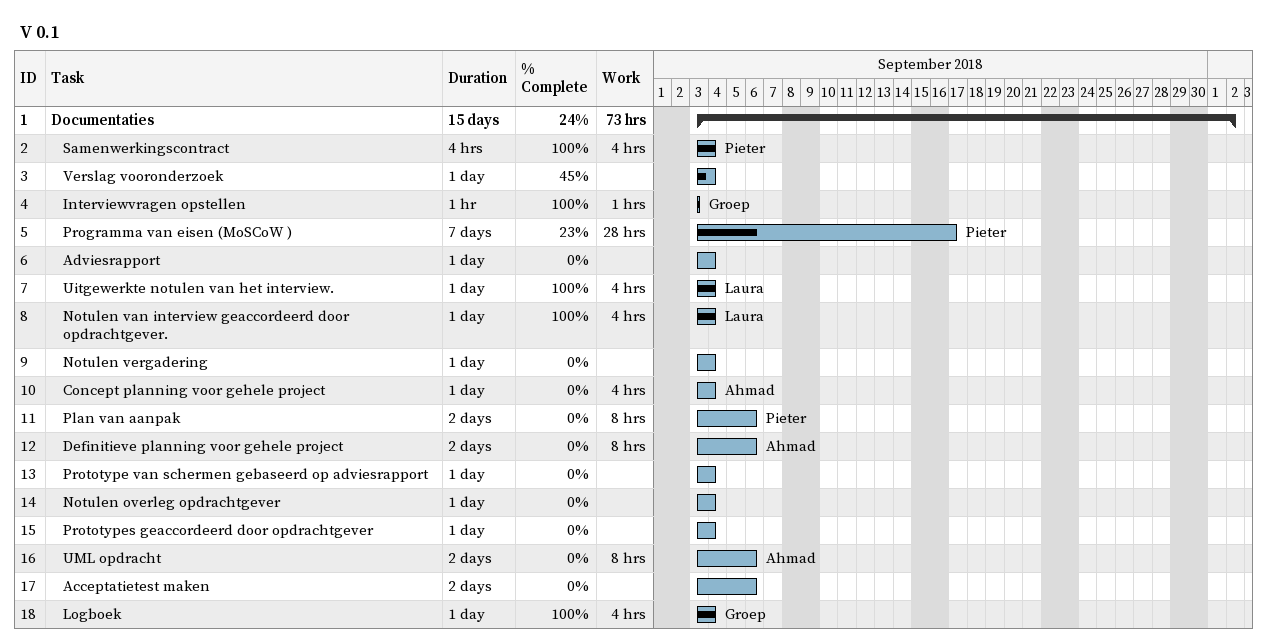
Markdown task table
V 0.1

| ID | Level | Task | Duration | Start | Finish | Resources | % complete | Work (h) |
|---|---|---|---|---|---|---|---|---|
| 1 | 1 | **Documentaties** | 15d | 2018-09-03 | 2018-10-02 |  | 24 | 73 |
| 2 | 2 | Samenwerkingscontract | 4h | 2018-09-03 | 2018-09-04 | Pieter | 100 | 4 |
| 3 | 2 | Verslag vooronderzoek | 1d | 2018-09-03 | 2018-09-04 |  | 45 |  |
| 4 | 2 | Interviewvragen opstellen | 1h | 2018-09-03 | 2018-09-03 | Groep | 100 | 1 |
| 5 | 2 | Programma van eisen (MoSCoW ) | 7d | 2018-09-03 | 2018-09-17 | Pieter | 23 | 28 |
| 6 | 2 | Adviesrapport | 1d | 2018-09-03 | 2018-09-04 |  | 0 |  |
| 7 | 2 | Uitgewerkte notulen van het interview. | 1d | 2018-09-03 | 2018-09-04 | Laura | 100 | 4 |
| 8 | 2 | Notulen van interview geaccordeerd door opdrachtgever. | 1d | 2018-09-03 | 2018-09-04 | Laura | 100 | 4 |
| 9 | 2 | Notulen vergadering | 1d | 2018-09-03 | 2018-09-04 |  | 0 |  |
| 10 | 2 | Concept planning voor gehele project | 1d | 2018-09-03 | 2018-09-04 | Ahmad | 0 | 4 |
| 11 | 2 | Plan van aanpak | 2d | 2018-09-03 | 2018-09-06 | Pieter | 0 | 8 |
| 12 | 2 | Definitieve planning voor gehele project | 2d | 2018-09-03 | 2018-09-06 | Ahmad | 0 | 8 |
| 13 | 2 | Prototype van schermen gebaseerd op adviesrapport | 1d | 2018-09-03 | 2018-09-04 |  | 0 |  |
| 14 | 2 | Notulen overleg opdrachtgever | 1d | 2018-09-03 | 2018-09-04 |  | 0 |  |
| 15 | 2 | Prototypes geaccordeerd door opdrachtgever | 1d | 2018-09-03 | 2018-09-04 |  | 0 |  |
| 16 | 2 | UML opdracht | 2d | 2018-09-03 | 2018-09-06 | Ahmad | 0 | 8 |
| 17 | 2 | Acceptatietest maken | 2d | 2018-09-03 | 2018-09-06 |  | 0 |  |
| 18 | 2 | Logboek | 1d | 2018-09-03 | 2018-09-04 | Groep | 100 | 4 |
